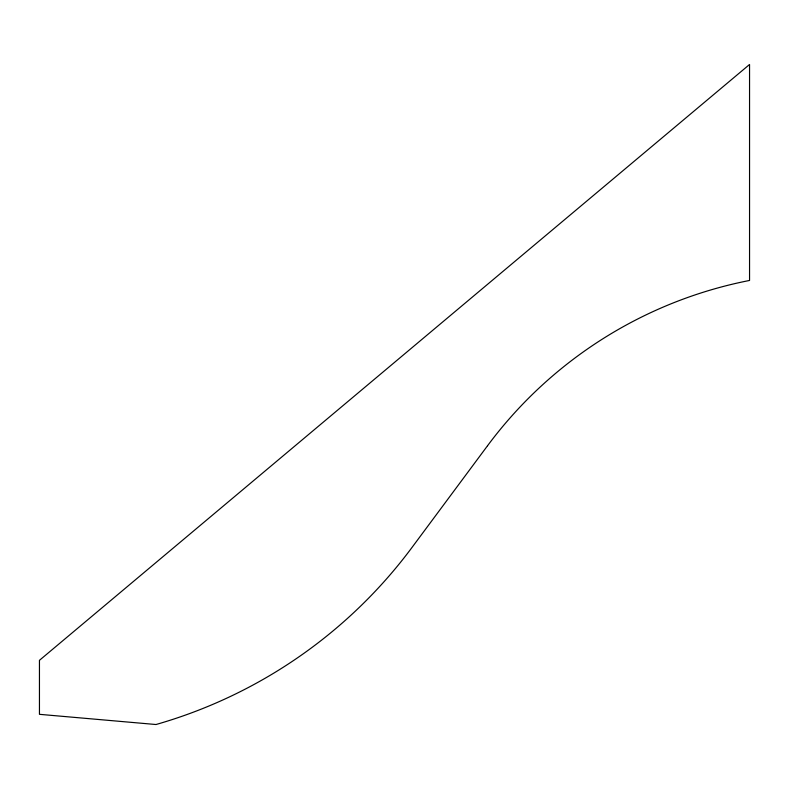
<?xml version="1.0" encoding="UTF-8"?>
<svg xmlns="http://www.w3.org/2000/svg" width="789" height="789" viewBox="0 0 789 789"><rect width="100%" height="100%" fill="white"/><g stroke="black" fill="none" stroke-linecap="round" stroke-linejoin="round"><path stroke-width="1.18" d="M487.543 445.736L412.105 547.319A485.156 485.156 0 0 1 155.995 724.519L39.45 714.321L39.45 660.324L749.55 64.481L749.55 280.46A429.137 429.137 0 0 0 487.543 445.736"/></g></svg>
